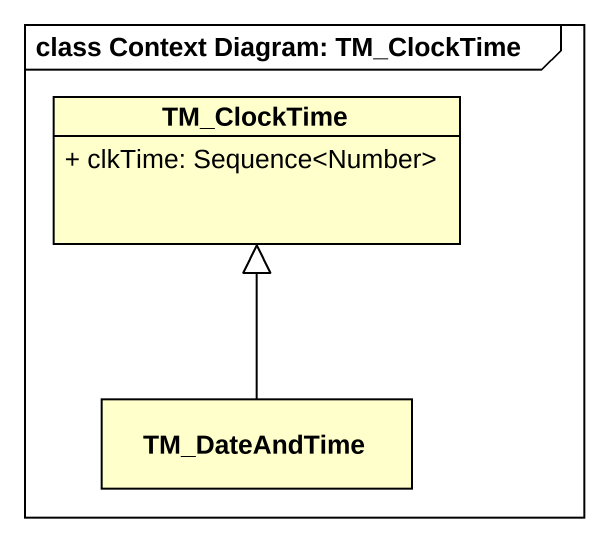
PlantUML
@startuml
mainframe class Context Diagram: TM_ClockTime
hide circle
hide empty members
skinparam classAttributeIconSize 0
class TM_ClockTime {
  + clkTime: Sequence<Number>
}
class TM_DateAndTime
TM_DateAndTime -up-|> TM_ClockTime
@enduml
